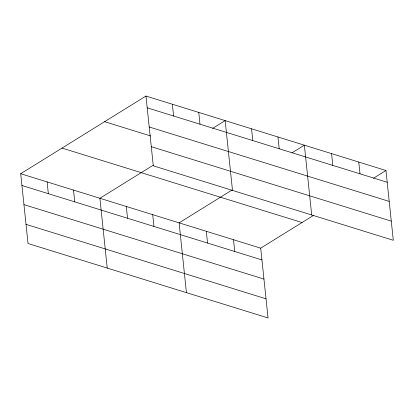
<?xml version="1.0" encoding="UTF-8"?>
<svg xmlns="http://www.w3.org/2000/svg" width="414" height="414" viewBox="0 0 414 414"><rect width="100%" height="100%" fill="white"/><g stroke="black" fill="none" stroke-linecap="round" stroke-linejoin="round"><path stroke-width="0.62" d="M313.507 215.42L260.701 248.162L268.039 317.952L28.033 243.504L20.7 173.714L145.961 96.048L385.967 170.496L393.3 240.286L153.299 165.838L145.961 96.048M153.247 165.207L99.898 198.28L107.236 268.07M212.651 128.371L225.164 120.619L232.497 190.409M231.902 190.109L179.102 222.851L186.435 292.636M291.854 152.942L304.362 145.185L311.701 214.975M373.454 178.253L385.967 170.496M147.198 107.821L387.204 182.263M149.211 126.969L389.212 201.411M104.628 121.68L150.675 135.963M151.286 146.696L391.287 221.138M62.038 148.088L302.039 222.53M20.7 173.714L260.701 248.162M21.937 185.488L261.938 259.93M23.95 204.63L263.951 279.077M26.025 224.357L266.026 298.804M358.762 162.06L360.004 173.828M331.562 153.62L332.799 165.393M277.965 136.993L279.202 148.766M251.562 128.806L252.799 140.574M233.501 239.722L234.738 251.495M198.761 112.427L199.998 124.2M206.301 231.286L207.538 243.054M172.364 104.24L173.601 116.008M152.699 214.659L153.941 226.432M126.301 206.472L127.538 218.24M73.501 190.093L74.737 201.861M47.098 181.906L48.34 193.674"/></g></svg>
